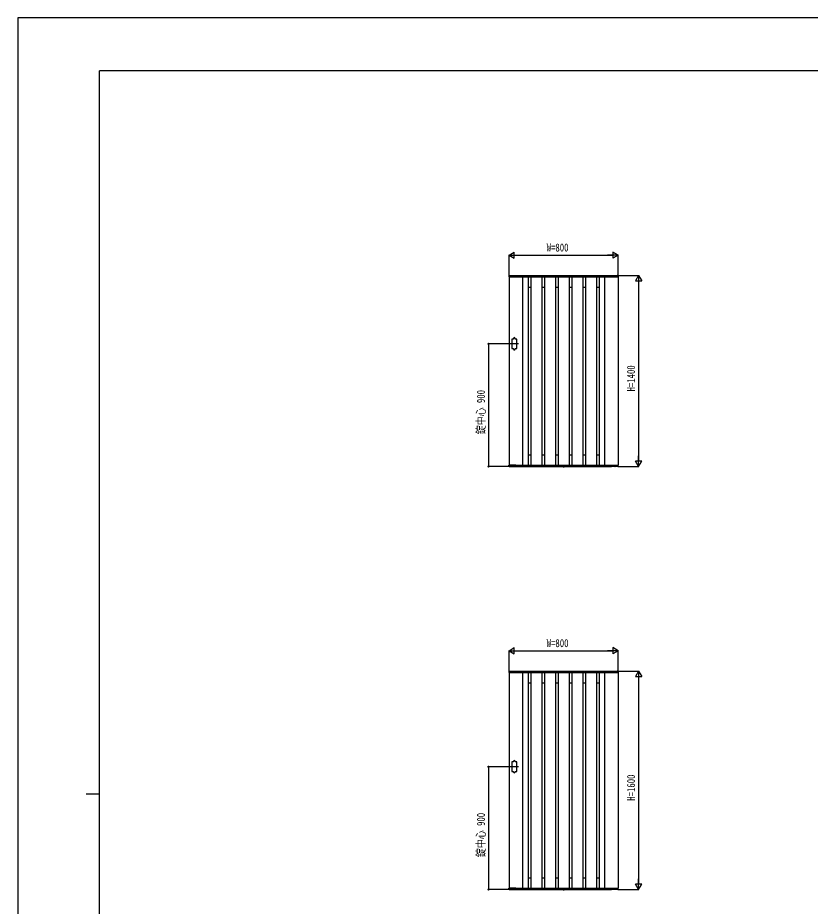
# Model space of a CAD drawing. Units: millimetres, scale not verified. Extents: x -8410 to 8410, y -5940 to 5940.
# Drawn here: x -8410 to -2602, y -573 to 5940 of the extents above; entities that cross this region are included whole.
import ezdxf
from ezdxf.enums import TextEntityAlignment as Align

# ---------------------------------------------------------------- set-up
doc = ezdxf.new("R2010")
doc.units = ezdxf.units.MM
doc.header["$LTSCALE"] = 30
for name, color, linetype in [('0-2_YKK_A1', 4, 'Continuous'), ('0-3_YKK_D', 6, 'Continuous'), ('0-4_YKK_ZWAK', 7, 'Continuous')]:
    doc.layers.add(name, color=color, linetype=linetype)
doc.styles.add('ＭＳ ゴシック', font='')
doc.styles.get('ＭＳ ゴシック').set_extended_font_data('MS Gothic')

msp = doc.modelspace()

# ---------------------------------------------------------------- linework, layer by layer
at = {"layer": '0-2_YKK_A1'}
for p, q in [((-4810.46, 4048.63), (-4810.46, 4040.5)), ((-4809.96, 4040), (-4809.96, 2660)), ((-4809.96, 4040), (-4009.96, 4040)), ((-4809.96, 4040), (-4803.26, 4040)), ((-4809.05, 4050.13), (-4803.49, 4050.47)), ((-4803.26, 4040), (-4803.26, 4040)), ((-4802.96, 4050), (-4016.96, 4050)), ((-4802.96, 4040), (-4802.96, 4050)), ((-4802.96, 4040.3), (-4802.96, 4049.97)), ((-4709.96, 4040), (-4709.96, 2660)), ((-4669.96, 4040), (-4669.96, 2660)), ((-4649.96, 4040), (-4649.96, 2660)), ((-4569.96, 4040), (-4569.96, 2660)), ((-4549.96, 4040), (-4549.96, 2660)), ((-4469.96, 4040), (-4469.96, 2660)), ((-4449.96, 4040), (-4449.96, 2660)), ((-4369.96, 4040), (-4369.96, 2660)), ((-4349.96, 4040), (-4349.96, 2660)), ((-4269.96, 4040), (-4269.96, 2660)), ((-4249.96, 4040), (-4249.96, 2660)), ((-4169.96, 4040), (-4169.96, 2660)), ((-4149.96, 4040), (-4149.96, 2660)), ((-4109.96, 4040), (-4109.96, 2660)), ((-4016.96, 4040), (-4016.96, 4050)), ((-4016.96, 4040.3), (-4016.96, 4049.97)), ((-4009.96, 4040), (-4016.66, 4040)), ((-4016.66, 4040), (-4016.66, 4040)), ((-4010.87, 4050.13), (-4016.43, 4050.47)), ((-4009.96, 4040), (-4009.96, 2660)), ((-4009.46, 4048.63), (-4009.46, 4040.5)), ((-4669.96, 3965), (-4649.96, 3965)), ((-4569.96, 3965), (-4549.96, 3965)), ((-4469.96, 3965), (-4449.96, 3965)), ((-4369.96, 3965), (-4349.96, 3965)), ((-4269.96, 3965), (-4249.96, 3965)), ((-4169.96, 3965), (-4149.96, 3965)), ((-4775.96, 3585), (-4775.96, 3590)), ((-4765.96, 3585), (-4765.96, 3590)), ((-4739.46, 3550), (-4802.46, 3550)), ((-4775.96, 3515), (-4775.96, 3510)), ((-4765.96, 3515), (-4765.96, 3510)), ((-4669.96, 2735), (-4649.96, 2735)), ((-4569.96, 2735), (-4549.96, 2735)), ((-4469.96, 2735), (-4449.96, 2735)), ((-4369.96, 2735), (-4349.96, 2735)), ((-4269.96, 2735), (-4249.96, 2735)), ((-4169.96, 2735), (-4149.96, 2735)), ((-4809.85, 2649.97), (-4810.43, 2659.47)), ((-4809.96, 2660), (-4009.96, 2660)), ((-4760.26, 2660), (-4809.93, 2660)), ((-4808.6, 2649.5), (-4809.35, 2649.5)), ((-4808.1, 2649.99), (-4808.07, 2651.81)), ((-4808.09, 2650.5), (-4761.79, 2650.5)), ((-4787.17, 2652.1), (-4807.75, 2652.1)), ((-4786.85, 2651.81), (-4786.84, 2650.99)), ((-4785.12, 2650.99), (-4785.1, 2651.81)), ((-4778.13, 2652.1), (-4784.79, 2652.1)), ((-4777.82, 2651.81), (-4777.8, 2650.99)), ((-4776.08, 2650.99), (-4776.07, 2651.81)), ((-4762.13, 2652.1), (-4775.75, 2652.1)), ((-4765.86, 2652.1), (-4765.84, 2650.99)), ((-4761.82, 2651.81), (-4761.79, 2650.01)), ((-4760.46, 2649.52), (-4761.29, 2649.52)), ((-4759.96, 2660), (-4759.96, 2650)), ((-4759.96, 2659.7), (-4759.96, 2650.02)), ((-4759.96, 2650), (-4059.96, 2650)), ((-4413.87, 2649.5), (-4413.78, 2650)), ((-4413.87, 2649.5), (-4413.7, 2648.53)), ((-4413.87, 2649.5), (-4406.05, 2649.5)), ((-4413.78, 2650), (-4406.14, 2650)), ((-4409.96, 2645.8), (-4409.96, 2650)), ((-4406.05, 2649.5), (-4406.22, 2648.53)), ((-4406.05, 2649.5), (-4406.14, 2650)), ((-4059.96, 2660), (-4059.96, 2650)), ((-4059.96, 2659.7), (-4059.96, 2650.02)), ((-4059.66, 2660), (-4009.99, 2660)), ((-4059.46, 2649.52), (-4058.63, 2649.52)), ((-4058.1, 2651.81), (-4058.13, 2650.01)), ((-4011.83, 2650.5), (-4058.13, 2650.5)), ((-4057.79, 2652.1), (-4044.17, 2652.1)), ((-4054.06, 2652.1), (-4054.08, 2650.99)), ((-4043.84, 2650.99), (-4043.85, 2651.81)), ((-4042.1, 2651.81), (-4042.12, 2650.99)), ((-4041.79, 2652.1), (-4035.13, 2652.1)), ((-4034.8, 2650.99), (-4034.82, 2651.81)), ((-4033.07, 2651.81), (-4033.08, 2650.99)), ((-4032.75, 2652.1), (-4012.17, 2652.1)), ((-4011.82, 2649.99), (-4011.85, 2651.81)), ((-4011.32, 2649.5), (-4010.57, 2649.5)), ((-4010.07, 2649.97), (-4009.49, 2659.47)), ((-4810.46, 1148.63), (-4810.46, 1140.5)), ((-4809.96, 1140), (-4809.96, -440)), ((-4809.96, 1140), (-4009.96, 1140)), ((-4809.96, 1140), (-4803.26, 1140)), ((-4809.05, 1150.13), (-4803.49, 1150.47)), ((-4803.26, 1140), (-4803.26, 1140)), ((-4802.96, 1150), (-4016.96, 1150)), ((-4802.96, 1140), (-4802.96, 1150)), ((-4802.96, 1140.3), (-4802.96, 1149.97)), ((-4709.96, 1140), (-4709.96, -440)), ((-4669.96, 1140), (-4669.96, -440)), ((-4649.96, 1140), (-4649.96, -440)), ((-4569.96, 1140), (-4569.96, -440)), ((-4549.96, 1140), (-4549.96, -440)), ((-4469.96, 1140), (-4469.96, -440)), ((-4449.96, 1140), (-4449.96, -440)), ((-4369.96, 1140), (-4369.96, -440)), ((-4349.96, 1140), (-4349.96, -440)), ((-4269.96, 1140), (-4269.96, -440)), ((-4249.96, 1140), (-4249.96, -440)), ((-4169.96, 1140), (-4169.96, -440)), ((-4149.96, 1140), (-4149.96, -440)), ((-4109.96, 1140), (-4109.96, -440)), ((-4016.96, 1140), (-4016.96, 1150)), ((-4016.96, 1140.3), (-4016.96, 1149.97)), ((-4009.96, 1140), (-4016.66, 1140)), ((-4016.66, 1140), (-4016.66, 1140)), ((-4010.87, 1150.13), (-4016.43, 1150.47)), ((-4009.96, 1140), (-4009.96, -440)), ((-4009.46, 1148.63), (-4009.46, 1140.5)), ((-4669.96, 1065), (-4649.96, 1065)), ((-4569.96, 1065), (-4549.96, 1065)), ((-4469.96, 1065), (-4449.96, 1065)), ((-4369.96, 1065), (-4349.96, 1065)), ((-4269.96, 1065), (-4249.96, 1065)), ((-4169.96, 1065), (-4149.96, 1065)), ((-4775.96, 485), (-4775.96, 490)), ((-4765.96, 485), (-4765.96, 490)), ((-4739.46, 450), (-4802.46, 450)), ((-4775.96, 415), (-4775.96, 410)), ((-4765.96, 415), (-4765.96, 410)), ((-4669.96, -365), (-4649.96, -365)), ((-4569.96, -365), (-4549.96, -365)), ((-4469.96, -365), (-4449.96, -365)), ((-4369.96, -365), (-4349.96, -365)), ((-4269.96, -365), (-4249.96, -365)), ((-4169.96, -365), (-4149.96, -365)), ((-4809.85, -450.03), (-4810.43, -440.53)), ((-4809.96, -440), (-4009.96, -440)), ((-4760.26, -440), (-4809.93, -440)), ((-4808.6, -450.5), (-4809.35, -450.5)), ((-4808.1, -450.01), (-4808.07, -448.19)), ((-4808.09, -449.5), (-4761.79, -449.5)), ((-4787.17, -447.9), (-4807.75, -447.9)), ((-4786.85, -448.19), (-4786.84, -449.01)), ((-4785.12, -449.01), (-4785.1, -448.19)), ((-4778.13, -447.9), (-4784.79, -447.9)), ((-4777.82, -448.19), (-4777.8, -449.01)), ((-4776.08, -449.01), (-4776.07, -448.19)), ((-4762.13, -447.9), (-4775.75, -447.9)), ((-4765.86, -447.9), (-4765.84, -449.01)), ((-4761.82, -448.19), (-4761.79, -449.99)), ((-4760.46, -450.48), (-4761.29, -450.48)), ((-4759.96, -440), (-4759.96, -450)), ((-4759.96, -440.3), (-4759.96, -449.98)), ((-4759.96, -450), (-4059.96, -450)), ((-4413.87, -450.5), (-4413.78, -450)), ((-4413.87, -450.5), (-4413.7, -451.47)), ((-4413.87, -450.5), (-4406.05, -450.5)), ((-4413.78, -450), (-4406.14, -450)), ((-4409.96, -454.2), (-4409.96, -450)), ((-4406.05, -450.5), (-4406.22, -451.47)), ((-4406.05, -450.5), (-4406.14, -450)), ((-4059.96, -440), (-4059.96, -450)), ((-4059.96, -440.3), (-4059.96, -449.98)), ((-4059.66, -440), (-4009.99, -440)), ((-4059.46, -450.48), (-4058.63, -450.48)), ((-4058.1, -448.19), (-4058.13, -449.99)), ((-4011.83, -449.5), (-4058.13, -449.5)), ((-4057.79, -447.9), (-4044.17, -447.9)), ((-4054.06, -447.9), (-4054.08, -449.01)), ((-4043.84, -449.01), (-4043.85, -448.19)), ((-4042.1, -448.19), (-4042.12, -449.01)), ((-4041.79, -447.9), (-4035.13, -447.9)), ((-4034.8, -449.01), (-4034.82, -448.19)), ((-4033.07, -448.19), (-4033.08, -449.01)), ((-4032.75, -447.9), (-4012.17, -447.9)), ((-4011.82, -450.01), (-4011.85, -448.19)), ((-4011.32, -450.5), (-4010.57, -450.5)), ((-4010.07, -450.03), (-4009.49, -440.53))]:
    msp.add_line(p, q, dxfattribs=at)
for points in [[(-4775.96, 3585), (-4789.96, 3585), (-4789.96, 3515), (-4775.96, 3515)], [(-4765.96, 3515), (-4751.96, 3515), (-4751.96, 3585), (-4765.96, 3585)], [(-4807.75, 2652.1), (-4807.89, 2652.07), (-4807.97, 2652.02), (-4808.01, 2651.97), (-4808.04, 2651.91), (-4808.06, 2651.86), (-4808.07, 2651.81)], [(-4786.85, 2651.81), (-4786.86, 2651.85), (-4786.87, 2651.9), (-4786.89, 2651.95), (-4786.92, 2651.99), (-4786.97, 2652.04), (-4787.05, 2652.08), (-4787.17, 2652.1)], [(-4784.79, 2652.1), (-4784.92, 2652.07), (-4785, 2652.02), (-4785.05, 2651.97), (-4785.08, 2651.91), (-4785.09, 2651.86), (-4785.1, 2651.81)], [(-4777.82, 2651.81), (-4777.82, 2651.85), (-4777.83, 2651.9), (-4777.86, 2651.95), (-4777.89, 2651.99), (-4777.94, 2652.04), (-4778.01, 2652.08), (-4778.13, 2652.1)], [(-4775.75, 2652.1), (-4775.89, 2652.07), (-4775.97, 2652.02), (-4776.01, 2651.97), (-4776.04, 2651.91), (-4776.06, 2651.86), (-4776.07, 2651.81)], [(-4761.82, 2651.81), (-4761.82, 2651.85), (-4761.83, 2651.9), (-4761.86, 2651.95), (-4761.89, 2651.99), (-4761.94, 2652.04), (-4762.01, 2652.08), (-4762.13, 2652.1)], [(-4412.26, 2647.42), (-4411.11, 2649.74), (-4409.96, 2650.35)], [(-4407.66, 2647.42), (-4408.82, 2649.74), (-4409.96, 2650.35)], [(-4058.1, 2651.81), (-4058.1, 2651.85), (-4058.09, 2651.9), (-4058.06, 2651.95), (-4058.03, 2651.99), (-4057.98, 2652.04), (-4057.91, 2652.08), (-4057.79, 2652.1)], [(-4044.17, 2652.1), (-4044.03, 2652.07), (-4043.96, 2652.02), (-4043.91, 2651.97), (-4043.88, 2651.91), (-4043.86, 2651.86), (-4043.85, 2651.81)], [(-4042.1, 2651.81), (-4042.1, 2651.85), (-4042.09, 2651.9), (-4042.06, 2651.95), (-4042.03, 2651.99), (-4041.98, 2652.04), (-4041.91, 2652.08), (-4041.79, 2652.1)], [(-4035.13, 2652.1), (-4035, 2652.07), (-4034.92, 2652.02), (-4034.87, 2651.97), (-4034.84, 2651.91), (-4034.83, 2651.86), (-4034.82, 2651.81)], [(-4033.07, 2651.81), (-4033.06, 2651.85), (-4033.05, 2651.9), (-4033.03, 2651.95), (-4033, 2651.99), (-4032.95, 2652.04), (-4032.87, 2652.08), (-4032.75, 2652.1)], [(-4012.17, 2652.1), (-4012.03, 2652.07), (-4011.96, 2652.02), (-4011.91, 2651.97), (-4011.88, 2651.91), (-4011.86, 2651.86), (-4011.85, 2651.81)], [(-4775.96, 485), (-4789.96, 485), (-4789.96, 415), (-4775.96, 415)], [(-4765.96, 415), (-4751.96, 415), (-4751.96, 485), (-4765.96, 485)], [(-4807.75, -447.9), (-4807.89, -447.93), (-4807.97, -447.98), (-4808.01, -448.03), (-4808.04, -448.09), (-4808.06, -448.14), (-4808.07, -448.19)], [(-4786.85, -448.19), (-4786.86, -448.15), (-4786.87, -448.1), (-4786.89, -448.05), (-4786.92, -448.01), (-4786.97, -447.96), (-4787.05, -447.92), (-4787.17, -447.9)], [(-4784.79, -447.9), (-4784.92, -447.93), (-4785, -447.98), (-4785.05, -448.03), (-4785.08, -448.09), (-4785.09, -448.14), (-4785.1, -448.19)], [(-4777.82, -448.19), (-4777.82, -448.15), (-4777.83, -448.1), (-4777.86, -448.05), (-4777.89, -448.01), (-4777.94, -447.96), (-4778.01, -447.92), (-4778.13, -447.9)], [(-4775.75, -447.9), (-4775.89, -447.93), (-4775.97, -447.98), (-4776.01, -448.03), (-4776.04, -448.09), (-4776.06, -448.14), (-4776.07, -448.19)], [(-4761.82, -448.19), (-4761.82, -448.15), (-4761.83, -448.1), (-4761.86, -448.05), (-4761.89, -448.01), (-4761.94, -447.96), (-4762.01, -447.92), (-4762.13, -447.9)], [(-4412.26, -452.58), (-4411.11, -450.26), (-4409.96, -449.65)], [(-4407.66, -452.58), (-4408.82, -450.26), (-4409.96, -449.65)], [(-4058.1, -448.19), (-4058.1, -448.15), (-4058.09, -448.1), (-4058.06, -448.05), (-4058.03, -448.01), (-4057.98, -447.96), (-4057.91, -447.92), (-4057.79, -447.9)], [(-4044.17, -447.9), (-4044.03, -447.93), (-4043.96, -447.98), (-4043.91, -448.03), (-4043.88, -448.09), (-4043.86, -448.14), (-4043.85, -448.19)], [(-4042.1, -448.19), (-4042.1, -448.15), (-4042.09, -448.1), (-4042.06, -448.05), (-4042.03, -448.01), (-4041.98, -447.96), (-4041.91, -447.92), (-4041.79, -447.9)], [(-4035.13, -447.9), (-4035, -447.93), (-4034.92, -447.98), (-4034.87, -448.03), (-4034.84, -448.09), (-4034.83, -448.14), (-4034.82, -448.19)], [(-4033.07, -448.19), (-4033.06, -448.15), (-4033.05, -448.1), (-4033.03, -448.05), (-4033, -448.01), (-4032.95, -447.96), (-4032.87, -447.92), (-4032.75, -447.9)], [(-4012.17, -447.9), (-4012.03, -447.93), (-4011.96, -447.98), (-4011.91, -448.03), (-4011.88, -448.09), (-4011.86, -448.14), (-4011.85, -448.19)]]:
    msp.add_lwpolyline(points, dxfattribs=at)
for centre, radius, start, end in [((-4808.96, 4048.63), 1.5, 93.5, 180), ((-4809.96, 4040.5), 0.5, 180, 270), ((-4803.46, 4049.97), 0.5, 0, 93.5), ((-4803.26, 4040.3), 0.3, 270, 0), ((-4016.46, 4049.97), 0.5, 86.5, 180), ((-4016.66, 4040.3), 0.3, 180, 270), ((-4010.96, 4048.63), 1.5, 0, 86.5), ((-4009.96, 4040.5), 0.5, 270, 0), ((-4770.96, 3590), 5, 0, 180), ((-4770.96, 3510), 5, 180, 0), ((-4809.93, 2659.5), 0.5, 90, 183.5), ((-4809.35, 2650), 0.5, 183.5, 269.21081), ((-4808.6, 2650), 0.5, 269.18971, 359), ((-4786.34, 2651), 0.5, 181, 270), ((-4785.62, 2651), 0.5, 270, 359), ((-4777.3, 2651), 0.5, 181, 270), ((-4776.58, 2651), 0.5, 270, 359), ((-4765.34, 2651), 0.5, 181, 270), ((-4761.29, 2650.02), 0.5, 181.0014, 270.00152), ((-4760.46, 2650.02), 0.5, 270, 0), ((-4760.26, 2659.7), 0.3, 0, 90), ((-4412.81, 2648.68), 0.9, 190, 239.36409), ((-4409.96, 2653.5), 6.5, 239.36409, 300.63591), ((-4407.11, 2648.68), 0.9, 300.63591, 350), ((-4059.66, 2659.7), 0.3, 90, 180), ((-4059.46, 2650.02), 0.5, 180, 270), ((-4058.63, 2650.02), 0.5, 269.99848, 358.9986), ((-4054.58, 2651), 0.5, 270, 359), ((-4043.34, 2651), 0.5, 181, 270), ((-4042.62, 2651), 0.5, 270, 359), ((-4034.3, 2651), 0.5, 181, 270), ((-4033.58, 2651), 0.5, 270, 359), ((-4011.32, 2650), 0.5, 181, 270.81029), ((-4010.57, 2650), 0.5, 270.78919, 356.5), ((-4009.99, 2659.5), 0.5, 356.5, 90), ((-4808.96, 1148.63), 1.5, 93.5, 180), ((-4809.96, 1140.5), 0.5, 180, 270), ((-4803.46, 1149.97), 0.5, 0, 93.5), ((-4803.26, 1140.3), 0.3, 270, 0), ((-4016.46, 1149.97), 0.5, 86.5, 180), ((-4016.66, 1140.3), 0.3, 180, 270), ((-4010.96, 1148.63), 1.5, 0, 86.5), ((-4009.96, 1140.5), 0.5, 270, 0), ((-4770.96, 490), 5, 0, 180), ((-4770.96, 410), 5, 180, 0), ((-4809.93, -440.5), 0.5, 90, 183.5), ((-4809.35, -450), 0.5, 183.5, 269.21081), ((-4808.6, -450), 0.5, 269.18971, 359), ((-4786.34, -449), 0.5, 181, 270), ((-4785.62, -449), 0.5, 270, 359), ((-4777.3, -449), 0.5, 181, 270), ((-4776.58, -449), 0.5, 270, 359), ((-4765.34, -449), 0.5, 181, 270), ((-4761.29, -449.98), 0.5, 181.0014, 270.00152), ((-4760.46, -449.98), 0.5, 270, 0), ((-4760.26, -440.3), 0.3, 0, 90), ((-4412.81, -451.32), 0.9, 190, 239.36409), ((-4409.96, -446.5), 6.5, 239.36409, 300.63591), ((-4407.11, -451.32), 0.9, 300.63591, 350), ((-4059.66, -440.3), 0.3, 90, 180), ((-4059.46, -449.98), 0.5, 180, 270), ((-4058.63, -449.98), 0.5, 269.99848, 358.9986), ((-4054.58, -449), 0.5, 270, 359), ((-4043.34, -449), 0.5, 181, 270), ((-4042.62, -449), 0.5, 270, 359), ((-4034.3, -449), 0.5, 181, 270), ((-4033.58, -449), 0.5, 270, 359), ((-4011.32, -450), 0.5, 181, 270.81029), ((-4010.57, -450), 0.5, 270.78919, 356.5), ((-4009.99, -440.5), 0.5, 356.5, 90)]:
    msp.add_arc(centre, radius, start, end, dxfattribs=at)
at = {"layer": '0-3_YKK_D'}
for p, q in [((-4809.96, 4200), (-4770.99, 4222.5)), ((-4809.96, 4051), (-4809.96, 4201)), ((-4809.96, 4200), (-4770.99, 4177.5)), ((-4809.96, 4200), (-4732.02, 4200)), ((-4770.99, 4177.5), (-4770.99, 4222.5)), ((-4764.96, 4200), (-4054.96, 4200)), ((-4009.96, 4200), (-4087.9, 4200)), ((-4009.96, 4200), (-4048.93, 4222.5)), ((-4048.93, 4222.5), (-4048.93, 4177.5)), ((-4009.96, 4200), (-4048.93, 4177.5)), ((-4009.96, 4051), (-4009.96, 4201)), ((-4008.96, 4050), (-3858.96, 4050)), ((-3859.96, 4050), (-3882.46, 4011.03)), ((-3859.96, 4050), (-3837.46, 4011.03)), ((-3859.96, 4050), (-3859.96, 3972.06)), ((-3882.46, 4011.03), (-3837.46, 4011.03)), ((-3859.96, 4005), (-3859.96, 2695)), ((-4803.46, 3550), (-4960.96, 3550)), ((-4959.96, 3550), (-4959.96, 2650)), ((-3859.96, 2650), (-3882.46, 2688.97)), ((-3837.46, 2688.97), (-3882.46, 2688.97)), ((-3859.96, 2650), (-3859.96, 2727.94)), ((-3859.96, 2650), (-3837.46, 2688.97)), ((-4810.96, 2650), (-4960.96, 2650)), ((-4008.96, 2650), (-3858.96, 2650)), ((-4809.96, 1300), (-4770.99, 1322.5)), ((-4770.99, 1277.5), (-4770.99, 1322.5)), ((-4009.96, 1300), (-4048.93, 1322.5)), ((-4048.93, 1322.5), (-4048.93, 1277.5)), ((-4809.96, 1151), (-4809.96, 1301)), ((-4809.96, 1300), (-4770.99, 1277.5)), ((-4809.96, 1300), (-4732.02, 1300)), ((-4764.96, 1300), (-4054.96, 1300)), ((-4009.96, 1300), (-4087.9, 1300)), ((-4009.96, 1300), (-4048.93, 1277.5)), ((-4009.96, 1151), (-4009.96, 1301)), ((-4008.96, 1150), (-3858.96, 1150)), ((-3859.96, 1150), (-3882.46, 1111.03)), ((-3882.46, 1111.03), (-3837.46, 1111.03)), ((-3859.96, 1150), (-3837.46, 1111.03)), ((-3859.96, 1150), (-3859.96, 1072.06)), ((-3859.96, 1105), (-3859.96, -405)), ((-4803.46, 450), (-4960.96, 450)), ((-4959.96, 450), (-4959.96, -450)), ((-3859.96, -450), (-3859.96, -372.06)), ((-4810.96, -450), (-4960.96, -450)), ((-4008.96, -450), (-3858.96, -450)), ((-3859.96, -450), (-3882.46, -411.03)), ((-3837.46, -411.03), (-3882.46, -411.03)), ((-3859.96, -450), (-3837.46, -411.03))]:
    msp.add_line(p, q, dxfattribs=at)
for centre in [(-4959.96, 3550), (-4959.96, 2650), (-4959.96, 450), (-4959.96, -450)]:
    msp.add_circle(centre, 4.25, dxfattribs=at)
at = {"layer": '0-4_YKK_ZWAK'}
for p, q in [((7790.04, 5550), (-7809.96, 5550)), ((-7809.96, -5050), (-7809.96, 5550)), ((-7909.96, 250), (-7809.96, 250))]:
    msp.add_line(p, q, dxfattribs=at)
msp.add_lwpolyline([(-8410, -5940), (8410, -5940), (8410, 5940), (-8410, 5940)], close=True, dxfattribs=at)

# ---------------------------------------------------------------- texts
at = {"layer": '0-3_YKK_D', "style": 'ＭＳ ゴシック', "width": 0.8}
for p in [(-4533.69, 4209), (-4533.69, 1309)]:
    msp.add_text('W=800', height=58.65, dxfattribs=at).set_placement(p, align=Align.BOTTOM_LEFT)
for s, p in [('H=1400', (-3868.96, 3200.67)), ('錠中心 900', (-4968.96, 2886.67)), ('H=1600', (-3868.96, 200.67)), ('錠中心 900', (-4968.96, -213.33))]:
    msp.add_text(s, height=58.65, rotation=90, dxfattribs=at).set_placement(p, align=Align.BOTTOM_LEFT)

doc.saveas('drawing.dxf')
